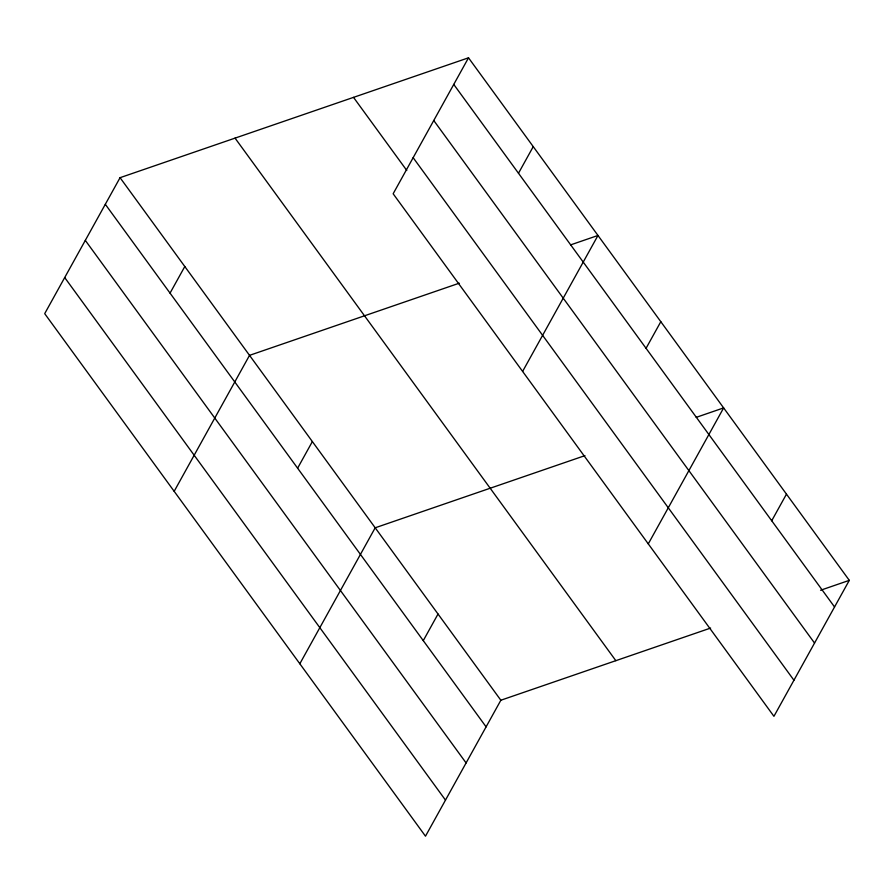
<?xml version="1.0" encoding="UTF-8"?>
<svg xmlns="http://www.w3.org/2000/svg" width="894" height="894" viewBox="0 0 894 894"><rect width="100%" height="100%" fill="white"/><g stroke="black" fill="none" stroke-linecap="round" stroke-linejoin="round"><path stroke-width="1.34" d="M468.512 57.808L393.148 193.763L773.936 716.317L849.3 580.351L468.512 57.808L120.064 177.682L44.7 313.649L425.488 836.192L500.852 700.237L710.618 628.069M170.039 293.131L184.801 266.524M174.174 491.309L249.527 355.354L459.292 283.186M297.613 468.188L312.364 441.58M518.486 173.257L533.237 146.638M299.836 663.75L375.189 527.795L584.955 455.627M522.61 371.423L597.974 235.468L570.54 244.911M423.275 640.629L438.026 614.022M646.06 348.302L660.811 321.695M648.273 543.876L723.637 407.91L696.202 417.353M771.712 520.755L786.474 494.136M820.558 590.252L849.3 580.351M453.75 84.416L834.549 606.97M433.758 120.5L814.546 643.054M413.151 157.679L793.939 680.233M353.521 97.368L406.781 170.452M235.044 138.123L615.843 660.677M120.064 177.682L500.852 700.237M105.313 204.301L486.101 726.856M85.31 240.385L466.098 762.94M64.703 277.565L445.491 800.108"/></g></svg>
